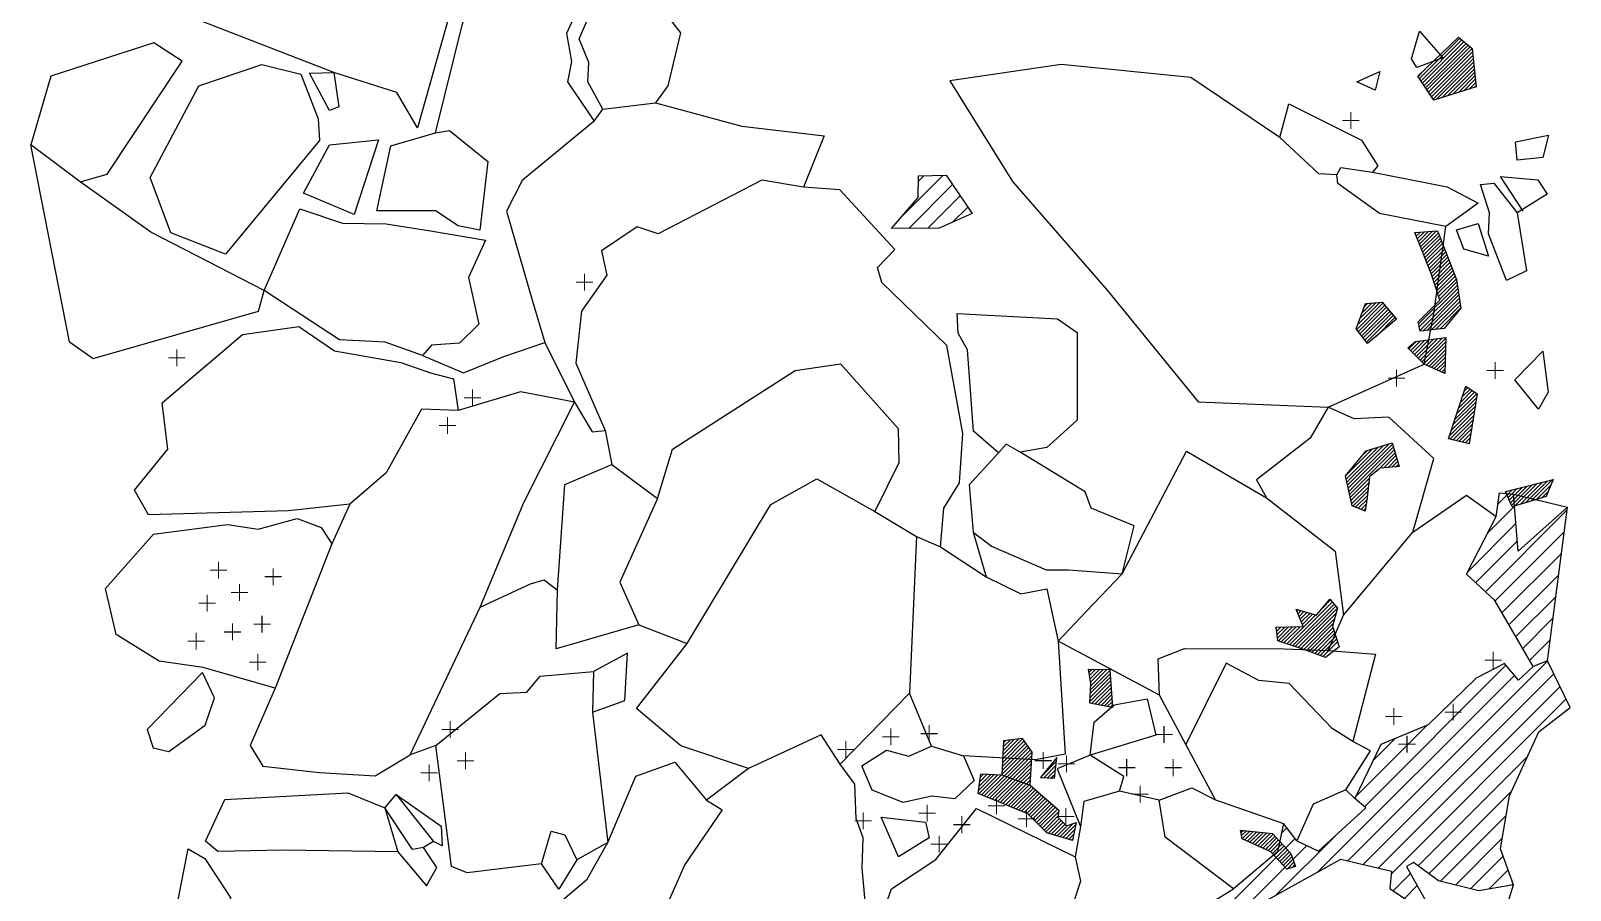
# Model space of a CAD drawing. Header units: metres. Extents: x -3.43 to -1.97, y -17.03 to -14.1.
# Drawn here: x -3.434 to -1.987, y -16.33 to -15.522 of the extents above; entities that cross this region are included whole.
import ezdxf

# ---------------------------------------------------------------- set-up
doc = ezdxf.new("R2010")
doc.units = ezdxf.units.M
doc.header["$LTSCALE"] = 25
doc.header["$MEASUREMENT"] = 0
doc.layers.get('0').update_dxf_attribs({"linetype": 'CONTINUOUS'})
for name, color, linetype in [('BEFUND', 1, 'CONTINUOUS'), ('FEUER', 1, 'CONTINUOUS'), ('KNOCHEN', 2, 'CONTINUOUS'), ('STEINE', 4, 'CONTINUOUS'), ('STEINESCHRAFF', 4, 'CONTINUOUS')]:
    doc.layers.add(name, color=color, linetype=linetype)

# ---------------------------------------------------------------- blocks, each defined once
blk = doc.blocks.new('*X1')
at = {"color": 0}
for p, q in [((-212.83, -1556.68), (-209.03, -1552.89)), ((-212.69, -1556.9), (-208.84, -1553.05)), ((-212.55, -1557.11), (-208.65, -1553.21)), ((-212.41, -1557.32), (-208.45, -1553.37)), ((-212.27, -1557.54), (-208.26, -1553.53)), ((-212.13, -1557.75), (-208.07, -1553.69)), ((-211.98, -1557.96), (-207.88, -1553.86)), ((-211.84, -1558.18), (-207.85, -1554.18)), ((-211.7, -1558.39), (-207.82, -1554.5)), ((-212.97, -1556.47), (-212.29, -1555.79)), ((-211.56, -1558.6), (-207.78, -1554.82)), ((-211.22, -1558.61), (-207.75, -1555.14)), ((-210.71, -1558.45), (-207.72, -1555.47)), ((-210.2, -1558.3), (-207.69, -1555.79)), ((-209.69, -1558.14), (-207.66, -1556.11)), ((-209.18, -1557.98), (-207.63, -1556.43)), ((-208.66, -1557.82), (-207.59, -1556.75)), ((-208.15, -1557.67), (-207.56, -1557.07)), ((-207.64, -1557.51), (-207.53, -1557.4)), ((-213.24, -1571.24), (-213.13, -1571.13)), ((-213.14, -1571.49), (-212.75, -1571.11)), ((-213.04, -1571.74), (-212.37, -1571.08)), ((-212.94, -1572), (-211.99, -1571.05)), ((-212.84, -1572.25), (-211.61, -1571.02)), ((-212.74, -1572.5), (-211.23, -1571)), ((-212.64, -1572.76), (-211.06, -1571.18)), ((-212.54, -1573.01), (-210.96, -1571.43)), ((-212.44, -1573.26), (-210.86, -1571.69)), ((-212.34, -1573.52), (-210.76, -1571.94)), ((-212.24, -1573.77), (-210.66, -1572.2)), ((-212.14, -1574.02), (-210.56, -1572.45)), ((-212.04, -1574.28), (-210.46, -1572.71)), ((-211.94, -1574.53), (-210.37, -1572.96)), ((-211.84, -1574.78), (-210.27, -1573.21)), ((-211.74, -1575.04), (-210.17, -1573.47)), ((-211.65, -1575.3), (-210.07, -1573.72)), ((-211.56, -1575.57), (-209.97, -1573.98)), ((-211.47, -1575.84), (-209.87, -1574.23)), ((-211.39, -1576.1), (-209.77, -1574.49)), ((-211.3, -1576.37), (-209.67, -1574.74)), ((-211.21, -1576.64), (-209.57, -1575)), ((-212.92, -1579.75), (-209.27, -1576.1)), ((-212.85, -1580.04), (-209.22, -1576.41)), ((-211.13, -1576.9), (-209.47, -1575.25)), ((-211.04, -1577.17), (-209.37, -1575.5)), ((-210.95, -1577.44), (-209.31, -1575.8)), ((-218.74, -1580.27), (-216.27, -1577.8)), ((-218.63, -1579.81), (-216.56, -1577.74)), ((-218.43, -1579.25), (-216.94, -1577.76)), ((-218.23, -1578.7), (-217.31, -1577.79)), ((-218.03, -1578.15), (-217.69, -1577.81)), ((-212.78, -1580.33), (-209.17, -1576.72)), ((-212.5, -1580.39), (-209.13, -1577.02)), ((-212.1, -1580.35), (-209.08, -1577.33)), ((-211.7, -1580.3), (-209.03, -1577.64)), ((-218.58, -1580.47), (-216.1, -1577.99)), ((-218.43, -1580.67), (-215.94, -1578.18)), ((-218.27, -1580.87), (-215.78, -1578.38)), ((-218.12, -1581.07), (-215.62, -1578.57)), ((-217.96, -1581.27), (-215.46, -1578.76)), ((-217.81, -1581.47), (-215.3, -1578.95)), ((-216.94, -1580.95), (-215.14, -1579.15)), ((-211.3, -1580.26), (-208.99, -1577.95)), ((-210.9, -1580.21), (-208.94, -1578.25)), ((-213.84, -1582.09), (-213.13, -1581.38)), ((-213.67, -1582.27), (-212.73, -1581.33)), ((-213.49, -1582.45), (-212.32, -1581.28)), ((-213.31, -1582.62), (-211.92, -1581.23)), ((-213.14, -1582.8), (-211.51, -1581.18)), ((-212.96, -1582.98), (-211.11, -1581.13)), ((-212.78, -1583.15), (-210.7, -1581.08)), ((-212.6, -1583.33), (-210.36, -1581.09)), ((-212.43, -1583.51), (-210.37, -1581.45)), ((-212.19, -1583.63), (-210.39, -1581.82)), ((-211.95, -1583.74), (-210.4, -1582.18)), ((-211.7, -1583.85), (-210.41, -1582.55)), ((-211.46, -1583.95), (-210.42, -1582.91)), ((-211.22, -1584.06), (-210.43, -1583.28)), ((-210.97, -1584.17), (-210.44, -1583.64)), ((-210.73, -1584.28), (-210.45, -1584.01)), ((-210.48, -1584.39), (-210.46, -1584.37)), ((-209.31, -1588.17), (-207.45, -1586.31)), ((-209.14, -1587.64), (-207.66, -1586.16)), ((-208.96, -1587.11), (-207.87, -1586.02)), ((-208.79, -1586.59), (-208.08, -1585.88)), ((-208.62, -1586.06), (-208.3, -1585.74)), ((-210, -1590.28), (-207.66, -1587.93)), ((-209.83, -1589.75), (-207.59, -1587.51)), ((-209.66, -1589.22), (-207.52, -1587.09)), ((-209.48, -1588.7), (-207.45, -1586.67)), ((-209.97, -1590.6), (-207.73, -1588.35)), ((-209.69, -1590.67), (-207.8, -1588.78)), ((-209.4, -1590.74), (-207.87, -1589.2)), ((-209.12, -1590.8), (-207.93, -1589.62)), ((-208.83, -1590.87), (-208, -1590.04)), ((-208.54, -1590.94), (-208.07, -1590.47)), ((-208.26, -1591.01), (-208.14, -1590.89)), ((-219.79, -1594.05), (-217.25, -1591.51)), ((-219.72, -1594.34), (-216.73, -1591.35)), ((-219.66, -1594.63), (-216.22, -1591.18)), ((-219.6, -1594.92), (-215.7, -1591.02)), ((-219.53, -1595.21), (-215.37, -1591.05)), ((-219.47, -1595.5), (-215.29, -1591.32)), ((-219.41, -1595.79), (-215.21, -1591.59)), ((-218.15, -1592.06), (-217.76, -1591.67)), ((-216.86, -1593.6), (-215.13, -1591.86)), ((-216.21, -1593.3), (-215.05, -1592.14)), ((-215.82, -1593.27), (-214.97, -1592.41)), ((-215.44, -1593.23), (-214.89, -1592.68)), ((-215.05, -1593.2), (-214.8, -1592.96)), ((-219.34, -1596.08), (-217.56, -1594.3)), ((-219.28, -1596.37), (-217.6, -1594.69)), ((-219.22, -1596.66), (-217.64, -1595.09)), ((-204.5, -1596.08), (-203.65, -1595.24)), ((-204.39, -1596.33), (-203.18, -1595.12)), ((-204.29, -1596.58), (-202.71, -1595)), ((-204.18, -1596.83), (-202.24, -1594.89)), ((-203.86, -1596.86), (-201.77, -1594.77)), ((-203.35, -1596.71), (-201.3, -1594.65)), ((-202.85, -1596.55), (-200.82, -1594.53)), ((-202.34, -1596.4), (-200.35, -1594.41)), ((-201.83, -1596.25), (-200.46, -1594.87)), ((-219.09, -1596.89), (-217.68, -1595.48)), ((-218.84, -1596.99), (-217.73, -1595.88)), ((-218.59, -1597.09), (-217.78, -1596.28)), ((-218.34, -1597.2), (-217.85, -1596.7)), ((-204.71, -1595.59), (-204.6, -1595.48)), ((-204.6, -1595.84), (-204.13, -1595.36)), ((-201.32, -1596.09), (-200.71, -1595.48)), ((-218.09, -1597.3), (-217.91, -1597.12)), ((-225.05, -1609.92), (-221.03, -1605.9)), ((-224.78, -1610.01), (-220.87, -1606.09)), ((-224.52, -1610.09), (-220.71, -1606.29)), ((-224.36, -1606.75), (-224.25, -1606.64)), ((-224.25, -1610.18), (-220.55, -1606.48)), ((-224.25, -1607), (-223.98, -1606.72)), ((-224.15, -1607.25), (-223.7, -1606.81)), ((-222.02, -1606.53), (-221.19, -1605.71)), ((-226.3, -1608.34), (-226.24, -1608.28)), ((-226.26, -1608.65), (-225.87, -1608.27)), ((-226.22, -1608.97), (-225.51, -1608.26)), ((-226.18, -1609.29), (-225.15, -1608.25)), ((-226.11, -1609.57), (-224.79, -1608.25)), ((-225.85, -1609.65), (-224.43, -1608.24)), ((-225.58, -1609.74), (-224.07, -1608.23)), ((-225.32, -1609.83), (-222.61, -1607.13)), ((-224.05, -1607.5), (-223.43, -1606.89)), ((-223.99, -1610.27), (-220.67, -1606.95)), ((-223.95, -1607.76), (-223.16, -1606.97)), ((-223.85, -1608.01), (-222.89, -1607.05)), ((-223.72, -1610.36), (-220.8, -1607.44)), ((-223.47, -1610.46), (-220.94, -1607.93)), ((-223.21, -1610.55), (-220.96, -1608.3)), ((-222.95, -1610.65), (-220.88, -1608.57)), ((-222.69, -1610.74), (-220.79, -1608.84)), ((-222.44, -1610.84), (-220.71, -1609.11)), ((-222.18, -1610.94), (-220.62, -1609.38)), ((-221.92, -1611.03), (-220.54, -1609.65)), ((-243.9, -1612.51), (-243.62, -1612.22)), ((-243.86, -1612.82), (-243.27, -1612.23)), ((-243.81, -1613.13), (-242.93, -1612.24)), ((-243.8, -1614.52), (-241.93, -1612.66)), ((-243.77, -1613.43), (-242.58, -1612.25)), ((-243.77, -1614.15), (-241.96, -1612.33)), ((-243.75, -1613.77), (-242.24, -1612.26)), ((-243.84, -1615.27), (-241.88, -1613.32)), ((-243.82, -1614.9), (-241.91, -1612.99)), ((-243.67, -1615.46), (-241.86, -1613.65)), ((-243.38, -1615.52), (-241.84, -1613.98)), ((-243.08, -1615.57), (-241.81, -1614.31)), ((-242.78, -1615.63), (-241.79, -1614.64)), ((-242.48, -1615.69), (-241.77, -1614.97)), ((-242.19, -1615.74), (-241.74, -1615.3)), ((-241.89, -1615.8), (-241.72, -1615.63))]:
    blk.add_line(p, q, dxfattribs=at)
blk = doc.blocks.new('*X2')
at = {"color": 0}
for p, q in [((-252.1, -1622.12), (-249.56, -1619.58)), ((-252.08, -1621.75), (-249.71, -1619.38)), ((-252.06, -1621.38), (-249.86, -1619.17)), ((-252.05, -1621.01), (-250.01, -1618.97)), ((-252.03, -1620.64), (-250.16, -1618.76)), ((-252.01, -1620.26), (-250.54, -1618.79)), ((-252, -1619.89), (-250.94, -1618.84)), ((-251.98, -1619.52), (-251.34, -1618.88)), ((-251.96, -1619.15), (-251.74, -1618.93)), ((-251.87, -1622.25), (-249.42, -1619.79)), ((-251.62, -1622.34), (-249.27, -1619.99)), ((-251.36, -1622.44), (-249.27, -1620.35)), ((-251.1, -1622.53), (-249.29, -1620.73)), ((-250.84, -1622.63), (-249.32, -1621.1)), ((-248.36, -1622.27), (-246.99, -1620.9)), ((-248.17, -1622.43), (-247.03, -1621.29)), ((-254.31, -1623.62), (-252.82, -1622.13)), ((-254.27, -1623.93), (-252.48, -1622.15)), ((-254.25, -1623.21), (-253.15, -1622.11)), ((-254.19, -1622.8), (-253.49, -1622.09)), ((-254.14, -1622.39), (-253.83, -1622.08)), ((-254.02, -1624.04), (-252.14, -1622.16)), ((-253.77, -1624.14), (-251.87, -1622.25)), ((-253.52, -1624.24), (-251.62, -1622.34)), ((-253.27, -1624.35), (-251.36, -1622.44)), ((-253.01, -1624.45), (-251.1, -1622.53)), ((-252.76, -1624.55), (-250.84, -1622.63)), ((-252.51, -1624.65), (-250.58, -1622.72)), ((-250.58, -1622.72), (-249.34, -1621.48)), ((-250.32, -1622.81), (-249.37, -1621.86)), ((-250.06, -1622.91), (-249.39, -1622.24)), ((-249.8, -1623), (-249.42, -1622.62)), ((-247.83, -1622.44), (-247.07, -1621.69)), ((-247.49, -1622.45), (-247.11, -1622.08)), ((-252.26, -1624.76), (-250.32, -1622.81)), ((-252.01, -1624.86), (-250.06, -1622.91)), ((-251.76, -1624.96), (-249.8, -1623)), ((-251.51, -1625.07), (-249.54, -1623.1)), ((-251.26, -1625.17), (-249.33, -1623.24)), ((-251.01, -1625.27), (-249.14, -1623.4)), ((-250.76, -1625.38), (-248.95, -1623.57)), ((-250.51, -1625.48), (-248.76, -1623.73)), ((-250.26, -1625.58), (-248.57, -1623.89)), ((-250.01, -1625.69), (-248.38, -1624.06)), ((-249.76, -1625.79), (-248.19, -1624.22)), ((-249.54, -1623.1), (-249.44, -1623)), ((-249.55, -1625.93), (-248, -1624.39)), ((-249.37, -1626.11), (-247.81, -1624.55)), ((-249.2, -1626.29), (-247.62, -1624.71)), ((-249.02, -1626.46), (-247.43, -1624.88)), ((-248.84, -1626.64), (-247.25, -1625.04)), ((-248.67, -1626.82), (-247.06, -1625.21)), ((-248.49, -1626.99), (-246.87, -1625.37)), ((-248.31, -1627.17), (-246.77, -1625.63)), ((-248.14, -1627.35), (-246.83, -1626.04)), ((-247.96, -1627.52), (-246.71, -1626.28)), ((-247.74, -1627.66), (-246.53, -1626.45)), ((-247.47, -1627.74), (-246.36, -1626.63)), ((-247.19, -1627.82), (-246.18, -1626.81)), ((-246.92, -1627.9), (-245.95, -1626.93)), ((-246.65, -1627.98), (-245.42, -1626.75)), ((-246.37, -1628.06), (-245.15, -1626.84)), ((-246.1, -1628.14), (-245.25, -1627.29)), ((-245.83, -1628.22), (-245.34, -1627.74)), ((-245.56, -1628.3), (-245.44, -1628.18)), ((-229.62, -1627.57), (-229.43, -1627.38)), ((-229.56, -1627.87), (-229.1, -1627.41)), ((-229.51, -1628.16), (-228.78, -1627.44)), ((-229.27, -1628.28), (-228.46, -1627.47)), ((-229.02, -1628.39), (-228.14, -1627.51)), ((-228.78, -1628.5), (-227.82, -1627.54)), ((-228.54, -1628.61), (-227.5, -1627.57)), ((-228.29, -1628.72), (-227.18, -1627.6)), ((-228.05, -1628.83), (-226.86, -1627.63)), ((-227.8, -1628.94), (-226.59, -1627.72)), ((-227.56, -1629.05), (-226.42, -1627.91)), ((-227.32, -1629.16), (-226.25, -1628.09)), ((-227.07, -1629.27), (-226.08, -1628.27)), ((-226.83, -1629.38), (-225.91, -1628.46)), ((-226.65, -1629.55), (-225.74, -1628.64)), ((-226.49, -1629.74), (-225.57, -1628.83)), ((-226.32, -1629.92), (-225.4, -1629.01)), ((-226.15, -1630.11), (-225.23, -1629.2)), ((-225.98, -1630.3), (-225.07, -1629.38)), ((-225.81, -1630.48), (-224.91, -1629.57)), ((-225.64, -1630.67), (-224.82, -1629.84)), ((-225.48, -1630.85), (-224.73, -1630.1)), ((-225.28, -1631.01), (-224.64, -1630.37)), ((-224.76, -1630.85), (-224.55, -1630.63))]:
    blk.add_line(p, q, dxfattribs=at)
blk = doc.blocks.new('*X3')
at = {"color": 0}
for p, q in [((-261.69, -1569.84), (-257.62, -1565.77)), ((-259.95, -1566.33), (-259.43, -1565.81)), ((-260.85, -1570.77), (-256.74, -1566.65)), ((-259.08, -1570.76), (-256.03, -1567.71)), ((-256.77, -1570.22), (-255.31, -1568.76))]:
    blk.add_line(p, q, dxfattribs=at)
blk = doc.blocks.new('LB')
at = {"layer": 'FEUER', "const_width": 0.1}
for points in [[(0, 0), (0, -1.6)], [(-0.8, -0.8), (0.8, -0.8)]]:
    blk.add_lwpolyline(points, dxfattribs=at)
blk = doc.blocks.new('*X5')
at = {"color": 0}
for p, q in [((-225, -1560), (-225, -1560)), ((-223.75, -1560), (-223.75, -1560)), ((-225.625, -1561.25), (-225.625, -1561.25)), ((-224.375, -1561.25), (-224.375, -1561.25)), ((-223.125, -1561.25), (-223.125, -1561.25)), ((-221.875, -1561.25), (-221.875, -1561.25)), ((-225, -1562.5), (-225, -1562.5)), ((-223.75, -1562.5), (-223.75, -1562.5)), ((-222.5, -1562.5), (-222.5, -1562.5)), ((-221.25, -1562.5), (-221.25, -1562.5)), ((-220, -1562.5), (-220, -1562.5)), ((-218.75, -1562.5), (-218.75, -1562.5)), ((-223.125, -1563.75), (-223.125, -1563.75)), ((-221.875, -1563.75), (-221.875, -1563.75)), ((-220.625, -1563.75), (-220.625, -1563.75)), ((-219.375, -1563.75), (-219.375, -1563.75)), ((-218.125, -1563.75), (-218.125, -1563.75)), ((-222.5, -1565), (-222.5, -1565)), ((-221.25, -1565), (-221.25, -1565)), ((-220, -1565), (-220, -1565)), ((-219.375, -1566.25), (-219.375, -1566.25)), ((-218.75, -1565), (-218.75, -1565)), ((-218.125, -1566.25), (-218.125, -1566.25)), ((-217.5, -1565), (-217.5, -1565)), ((-216.875, -1566.25), (-216.875, -1566.25)), ((-215.625, -1566.25), (-215.625, -1566.25)), ((-214.375, -1566.25), (-214.375, -1566.25)), ((-218.75, -1567.5), (-218.75, -1567.5)), ((-217.5, -1567.5), (-217.5, -1567.5)), ((-216.25, -1567.5), (-216.25, -1567.5)), ((-215, -1567.5), (-215, -1567.5)), ((-213.75, -1567.5), (-213.75, -1567.5)), ((-212.5, -1567.5), (-212.5, -1567.5)), ((-211.25, -1567.5), (-211.25, -1567.5)), ((-210, -1567.5), (-210, -1567.5)), ((-206.25, -1567.5), (-206.25, -1567.5)), ((-216.875, -1568.75), (-216.875, -1568.75)), ((-215.625, -1568.75), (-215.625, -1568.75)), ((-214.375, -1568.75), (-214.375, -1568.75)), ((-213.125, -1568.75), (-213.125, -1568.75)), ((-211.875, -1568.75), (-211.875, -1568.75)), ((-210.625, -1568.75), (-210.625, -1568.75)), ((-209.375, -1568.75), (-209.375, -1568.75)), ((-208.125, -1568.75), (-208.125, -1568.75)), ((-205.625, -1568.75), (-205.625, -1568.75)), ((-204.375, -1568.75), (-204.375, -1568.75)), ((-212.5, -1570), (-212.5, -1570)), ((-211.25, -1570), (-211.25, -1570)), ((-210, -1570), (-210, -1570)), ((-206.25, -1570), (-206.25, -1570)), ((-205, -1570), (-205, -1570)), ((-203.75, -1570), (-203.75, -1570)), ((-208.125, -1571.25), (-208.125, -1571.25)), ((-205.625, -1571.25), (-205.625, -1571.25)), ((-204.375, -1571.25), (-204.375, -1571.25)), ((-208.75, -1572.5), (-208.75, -1572.5)), ((-207.5, -1572.5), (-207.5, -1572.5)), ((-205, -1572.5), (-205, -1572.5)), ((-203.75, -1572.5), (-203.75, -1572.5)), ((-204.375, -1573.75), (-204.375, -1573.75)), ((-203.75, -1575), (-203.75, -1575)), ((-203.125, -1573.75), (-203.125, -1573.75)), ((-323.125, -1581.25), (-323.125, -1581.25)), ((-321.875, -1581.25), (-321.875, -1581.25)), ((-320.625, -1581.25), (-320.625, -1581.25)), ((-319.375, -1581.25), (-319.375, -1581.25)), ((-318.125, -1581.25), (-318.125, -1581.25)), ((-316.875, -1581.25), (-316.875, -1581.25)), ((-325, -1582.5), (-325, -1582.5)), ((-323.75, -1582.5), (-323.75, -1582.5)), ((-322.5, -1582.5), (-322.5, -1582.5)), ((-321.25, -1582.5), (-321.25, -1582.5)), ((-320, -1582.5), (-320, -1582.5)), ((-318.75, -1582.5), (-318.75, -1582.5)), ((-317.5, -1582.5), (-317.5, -1582.5)), ((-316.25, -1582.5), (-316.25, -1582.5)), ((-315, -1582.5), (-315, -1582.5)), ((-313.75, -1582.5), (-313.75, -1582.5)), ((-327.5, -1585), (-327.5, -1585)), ((-326.875, -1583.75), (-326.875, -1583.75)), ((-326.25, -1585), (-326.25, -1585)), ((-325.625, -1583.75), (-325.625, -1583.75)), ((-325, -1585), (-325, -1585)), ((-324.375, -1583.75), (-324.375, -1583.75)), ((-323.75, -1585), (-323.75, -1585)), ((-323.125, -1583.75), (-323.125, -1583.75)), ((-322.5, -1585), (-322.5, -1585)), ((-321.875, -1583.75), (-321.875, -1583.75)), ((-321.25, -1585), (-321.25, -1585)), ((-320.625, -1583.75), (-320.625, -1583.75)), ((-320, -1585), (-320, -1585)), ((-319.375, -1583.75), (-319.375, -1583.75)), ((-318.75, -1585), (-318.75, -1585)), ((-318.125, -1583.75), (-318.125, -1583.75)), ((-317.5, -1585), (-317.5, -1585)), ((-316.875, -1583.75), (-316.875, -1583.75)), ((-316.25, -1585), (-316.25, -1585)), ((-315.625, -1583.75), (-315.625, -1583.75)), ((-315, -1585), (-315, -1585)), ((-314.375, -1583.75), (-314.375, -1583.75)), ((-313.75, -1585), (-313.75, -1585)), ((-313.125, -1583.75), (-313.125, -1583.75)), ((-312.5, -1585), (-312.5, -1585)), ((-311.875, -1583.75), (-311.875, -1583.75)), ((-311.25, -1585), (-311.25, -1585)), ((-310.625, -1583.75), (-310.625, -1583.75)), ((-310, -1585), (-310, -1585)), ((-309.375, -1583.75), (-309.375, -1583.75)), ((-308.75, -1585), (-308.75, -1585)), ((-308.125, -1583.75), (-308.125, -1583.75)), ((-307.5, -1585), (-307.5, -1585)), ((-306.25, -1585), (-306.25, -1585)), ((-305, -1585), (-305, -1585)), ((-303.75, -1585), (-303.75, -1585)), ((-329.375, -1586.25), (-329.375, -1586.25)), ((-328.125, -1586.25), (-328.125, -1586.25)), ((-326.875, -1586.25), (-326.875, -1586.25)), ((-325.625, -1586.25), (-325.625, -1586.25)), ((-324.375, -1586.25), (-324.375, -1586.25)), ((-323.125, -1586.25), (-323.125, -1586.25)), ((-321.875, -1586.25), (-321.875, -1586.25)), ((-320.625, -1586.25), (-320.625, -1586.25)), ((-319.375, -1586.25), (-319.375, -1586.25)), ((-318.125, -1586.25), (-318.125, -1586.25)), ((-316.875, -1586.25), (-316.875, -1586.25)), ((-315.625, -1586.25), (-315.625, -1586.25)), ((-314.375, -1586.25), (-314.375, -1586.25)), ((-313.125, -1586.25), (-313.125, -1586.25)), ((-311.875, -1586.25), (-311.875, -1586.25)), ((-310.625, -1586.25), (-310.625, -1586.25)), ((-309.375, -1586.25), (-309.375, -1586.25)), ((-308.125, -1586.25), (-308.125, -1586.25)), ((-306.875, -1586.25), (-306.875, -1586.25)), ((-305.625, -1586.25), (-305.625, -1586.25)), ((-304.375, -1586.25), (-304.375, -1586.25)), ((-330, -1587.5), (-330, -1587.5)), ((-328.75, -1587.5), (-328.75, -1587.5)), ((-327.5, -1587.5), (-327.5, -1587.5)), ((-326.25, -1587.5), (-326.25, -1587.5)), ((-325, -1587.5), (-325, -1587.5)), ((-323.75, -1587.5), (-323.75, -1587.5)), ((-322.5, -1587.5), (-322.5, -1587.5)), ((-321.25, -1587.5), (-321.25, -1587.5)), ((-320, -1587.5), (-320, -1587.5)), ((-318.75, -1587.5), (-318.75, -1587.5)), ((-317.5, -1587.5), (-317.5, -1587.5)), ((-316.25, -1587.5), (-316.25, -1587.5)), ((-315, -1587.5), (-315, -1587.5)), ((-313.75, -1587.5), (-313.75, -1587.5)), ((-312.5, -1587.5), (-312.5, -1587.5)), ((-311.25, -1587.5), (-311.25, -1587.5)), ((-310, -1587.5), (-310, -1587.5)), ((-308.75, -1587.5), (-308.75, -1587.5)), ((-307.5, -1587.5), (-307.5, -1587.5)), ((-306.25, -1587.5), (-306.25, -1587.5)), ((-305, -1587.5), (-305, -1587.5)), ((-303.75, -1587.5), (-303.75, -1587.5)), ((-330.625, -1588.75), (-330.625, -1588.75)), ((-329.375, -1588.75), (-329.375, -1588.75)), ((-328.125, -1588.75), (-328.125, -1588.75)), ((-326.875, -1588.75), (-326.875, -1588.75)), ((-325.625, -1588.75), (-325.625, -1588.75)), ((-324.375, -1588.75), (-324.375, -1588.75)), ((-323.125, -1588.75), (-323.125, -1588.75)), ((-321.875, -1588.75), (-321.875, -1588.75)), ((-320.625, -1588.75), (-320.625, -1588.75)), ((-319.375, -1588.75), (-319.375, -1588.75)), ((-318.125, -1588.75), (-318.125, -1588.75)), ((-316.875, -1588.75), (-316.875, -1588.75)), ((-315.625, -1588.75), (-315.625, -1588.75)), ((-314.375, -1588.75), (-314.375, -1588.75)), ((-313.125, -1588.75), (-313.125, -1588.75)), ((-311.875, -1588.75), (-311.875, -1588.75)), ((-310.625, -1588.75), (-310.625, -1588.75)), ((-309.375, -1588.75), (-309.375, -1588.75)), ((-308.125, -1588.75), (-308.125, -1588.75)), ((-330, -1590), (-330, -1590)), ((-328.75, -1590), (-328.75, -1590)), ((-327.5, -1590), (-327.5, -1590)), ((-326.25, -1590), (-326.25, -1590)), ((-325, -1590), (-325, -1590)), ((-323.75, -1590), (-323.75, -1590)), ((-322.5, -1590), (-322.5, -1590)), ((-321.25, -1590), (-321.25, -1590)), ((-320, -1590), (-320, -1590)), ((-318.75, -1590), (-318.75, -1590)), ((-317.5, -1590), (-317.5, -1590)), ((-316.25, -1590), (-316.25, -1590)), ((-315, -1590), (-315, -1590)), ((-313.75, -1590), (-313.75, -1590)), ((-312.5, -1590), (-312.5, -1590)), ((-311.25, -1590), (-311.25, -1590)), ((-310, -1590), (-310, -1590)), ((-308.75, -1590), (-308.75, -1590)), ((-329.375, -1591.25), (-329.375, -1591.25)), ((-328.125, -1591.25), (-328.125, -1591.25)), ((-326.875, -1591.25), (-326.875, -1591.25)), ((-325.625, -1591.25), (-325.625, -1591.25)), ((-324.375, -1591.25), (-324.375, -1591.25)), ((-323.125, -1591.25), (-323.125, -1591.25)), ((-321.875, -1591.25), (-321.875, -1591.25)), ((-320.625, -1591.25), (-320.625, -1591.25)), ((-319.375, -1591.25), (-319.375, -1591.25)), ((-318.125, -1591.25), (-318.125, -1591.25)), ((-316.875, -1591.25), (-316.875, -1591.25)), ((-315.625, -1591.25), (-315.625, -1591.25)), ((-314.375, -1591.25), (-314.375, -1591.25)), ((-313.125, -1591.25), (-313.125, -1591.25)), ((-311.875, -1591.25), (-311.875, -1591.25)), ((-310.625, -1591.25), (-310.625, -1591.25)), ((-309.375, -1591.25), (-309.375, -1591.25)), ((-331.875, -1593.75), (-331.875, -1593.75)), ((-331.25, -1592.5), (-331.25, -1592.5)), ((-330.625, -1593.75), (-330.625, -1593.75)), ((-330, -1592.5), (-330, -1592.5)), ((-329.375, -1593.75), (-329.375, -1593.75)), ((-328.75, -1592.5), (-328.75, -1592.5)), ((-328.125, -1593.75), (-328.125, -1593.75)), ((-327.5, -1592.5), (-327.5, -1592.5)), ((-326.875, -1593.75), (-326.875, -1593.75)), ((-326.25, -1592.5), (-326.25, -1592.5)), ((-325.625, -1593.75), (-325.625, -1593.75)), ((-325, -1592.5), (-325, -1592.5)), ((-324.375, -1593.75), (-324.375, -1593.75)), ((-323.75, -1592.5), (-323.75, -1592.5)), ((-323.125, -1593.75), (-323.125, -1593.75)), ((-322.5, -1592.5), (-322.5, -1592.5)), ((-321.875, -1593.75), (-321.875, -1593.75)), ((-321.25, -1592.5), (-321.25, -1592.5)), ((-320.625, -1593.75), (-320.625, -1593.75)), ((-320, -1592.5), (-320, -1592.5)), ((-319.375, -1593.75), (-319.375, -1593.75)), ((-318.75, -1592.5), (-318.75, -1592.5)), ((-318.125, -1593.75), (-318.125, -1593.75)), ((-317.5, -1592.5), (-317.5, -1592.5)), ((-316.875, -1593.75), (-316.875, -1593.75)), ((-316.25, -1592.5), (-316.25, -1592.5)), ((-315.625, -1593.75), (-315.625, -1593.75)), ((-315, -1592.5), (-315, -1592.5)), ((-314.375, -1593.75), (-314.375, -1593.75)), ((-313.75, -1592.5), (-313.75, -1592.5)), ((-313.125, -1593.75), (-313.125, -1593.75)), ((-312.5, -1592.5), (-312.5, -1592.5)), ((-311.875, -1593.75), (-311.875, -1593.75)), ((-311.25, -1592.5), (-311.25, -1592.5)), ((-310.625, -1593.75), (-310.625, -1593.75)), ((-310, -1592.5), (-310, -1592.5)), ((-332.5, -1595), (-332.5, -1595)), ((-331.25, -1595), (-331.25, -1595)), ((-330, -1595), (-330, -1595)), ((-328.75, -1595), (-328.75, -1595)), ((-327.5, -1595), (-327.5, -1595)), ((-326.25, -1595), (-326.25, -1595)), ((-325, -1595), (-325, -1595)), ((-323.75, -1595), (-323.75, -1595)), ((-322.5, -1595), (-322.5, -1595)), ((-321.25, -1595), (-321.25, -1595)), ((-320, -1595), (-320, -1595)), ((-318.75, -1595), (-318.75, -1595)), ((-317.5, -1595), (-317.5, -1595)), ((-316.25, -1595), (-316.25, -1595)), ((-315, -1595), (-315, -1595)), ((-313.75, -1595), (-313.75, -1595)), ((-312.5, -1595), (-312.5, -1595)), ((-333.125, -1596.25), (-333.125, -1596.25)), ((-331.875, -1596.25), (-331.875, -1596.25)), ((-330.625, -1596.25), (-330.625, -1596.25)), ((-329.375, -1596.25), (-329.375, -1596.25)), ((-328.125, -1596.25), (-328.125, -1596.25)), ((-326.875, -1596.25), (-326.875, -1596.25)), ((-325.625, -1596.25), (-325.625, -1596.25)), ((-324.375, -1596.25), (-324.375, -1596.25)), ((-323.125, -1596.25), (-323.125, -1596.25)), ((-321.875, -1596.25), (-321.875, -1596.25)), ((-320.625, -1596.25), (-320.625, -1596.25)), ((-319.375, -1596.25), (-319.375, -1596.25)), ((-318.125, -1596.25), (-318.125, -1596.25)), ((-316.875, -1596.25), (-316.875, -1596.25)), ((-315.625, -1596.25), (-315.625, -1596.25)), ((-314.375, -1596.25), (-314.375, -1596.25)), ((-313.125, -1596.25), (-313.125, -1596.25)), ((-331.25, -1597.5), (-331.25, -1597.5)), ((-330, -1597.5), (-330, -1597.5)), ((-328.75, -1597.5), (-328.75, -1597.5)), ((-327.5, -1597.5), (-327.5, -1597.5)), ((-326.25, -1597.5), (-326.25, -1597.5)), ((-264.375, -1621.25), (-264.375, -1621.25)), ((-263.125, -1621.25), (-263.125, -1621.25)), ((-262.5, -1620), (-262.5, -1620)), ((-261.875, -1621.25), (-261.875, -1621.25)), ((-260.625, -1621.25), (-260.625, -1621.25)), ((-259.375, -1621.25), (-259.375, -1621.25)), ((-258.75, -1620), (-258.75, -1620)), ((-258.125, -1621.25), (-258.125, -1621.25)), ((-257.5, -1620), (-257.5, -1620)), ((-256.875, -1621.25), (-256.875, -1621.25)), ((-255.625, -1621.25), (-255.625, -1621.25)), ((-263.75, -1622.5), (-263.75, -1622.5)), ((-262.5, -1622.5), (-262.5, -1622.5)), ((-261.25, -1622.5), (-261.25, -1622.5)), ((-260, -1622.5), (-260, -1622.5)), ((-258.75, -1622.5), (-258.75, -1622.5)), ((-257.5, -1622.5), (-257.5, -1622.5)), ((-256.25, -1622.5), (-256.25, -1622.5)), ((-255, -1622.5), (-255, -1622.5)), ((-263.125, -1623.75), (-263.125, -1623.75)), ((-261.875, -1623.75), (-261.875, -1623.75)), ((-260.625, -1623.75), (-260.625, -1623.75)), ((-259.375, -1623.75), (-259.375, -1623.75)), ((-258.125, -1623.75), (-258.125, -1623.75)), ((-256.875, -1623.75), (-256.875, -1623.75)), ((-254.375, -1626.25), (-254.375, -1626.25)), ((-253.125, -1626.25), (-253.125, -1626.25)), ((-255, -1627.5), (-255, -1627.5)), ((-253.75, -1627.5), (-253.75, -1627.5)), ((-252.5, -1627.5), (-252.5, -1627.5)), ((-251.25, -1627.5), (-251.25, -1627.5)), ((-257.5, -1630), (-257.5, -1630)), ((-256.875, -1628.75), (-256.875, -1628.75)), ((-256.25, -1630), (-256.25, -1630)), ((-255.625, -1628.75), (-255.625, -1628.75)), ((-255, -1630), (-255, -1630)), ((-254.375, -1628.75), (-254.375, -1628.75)), ((-253.75, -1630), (-253.75, -1630)), ((-253.125, -1628.75), (-253.125, -1628.75)), ((-252.5, -1630), (-252.5, -1630)), ((-251.875, -1628.75), (-251.875, -1628.75)), ((-251.25, -1630), (-251.25, -1630)), ((-250.625, -1628.75), (-250.625, -1628.75)), ((-250, -1630), (-250, -1630)), ((-249.375, -1628.75), (-249.375, -1628.75)), ((-248.75, -1630), (-248.75, -1630)), ((-248.125, -1628.75), (-248.125, -1628.75)), ((-247.5, -1630), (-247.5, -1630)), ((-246.25, -1630), (-246.25, -1630)), ((-259.375, -1631.25), (-259.375, -1631.25)), ((-258.125, -1631.25), (-258.125, -1631.25)), ((-256.875, -1631.25), (-256.875, -1631.25)), ((-255.625, -1631.25), (-255.625, -1631.25)), ((-254.375, -1631.25), (-254.375, -1631.25)), ((-253.125, -1631.25), (-253.125, -1631.25)), ((-251.875, -1631.25), (-251.875, -1631.25)), ((-250.625, -1631.25), (-250.625, -1631.25)), ((-249.375, -1631.25), (-249.375, -1631.25)), ((-248.125, -1631.25), (-248.125, -1631.25)), ((-246.875, -1631.25), (-246.875, -1631.25)), ((-245.625, -1631.25), (-245.625, -1631.25)), ((-261.25, -1632.5), (-261.25, -1632.5)), ((-260, -1632.5), (-260, -1632.5)), ((-258.75, -1632.5), (-258.75, -1632.5)), ((-257.5, -1632.5), (-257.5, -1632.5)), ((-256.25, -1632.5), (-256.25, -1632.5)), ((-255, -1632.5), (-255, -1632.5)), ((-253.75, -1632.5), (-253.75, -1632.5)), ((-252.5, -1632.5), (-252.5, -1632.5)), ((-251.25, -1632.5), (-251.25, -1632.5)), ((-250, -1632.5), (-250, -1632.5)), ((-248.75, -1632.5), (-248.75, -1632.5)), ((-247.5, -1632.5), (-247.5, -1632.5)), ((-246.25, -1632.5), (-246.25, -1632.5)), ((-245, -1632.5), (-245, -1632.5))]:
    blk.add_line(p, q, dxfattribs=at)
blk = doc.blocks.new('*X6')
at = {"color": 0}
for p, q in [((-205.45, -1596.68), (-204.48, -1595.71)), ((-206.63, -1604.94), (-198.97, -1597.27)), ((-206.41, -1599.41), (-203.89, -1596.89)), ((-208.31, -1603.08), (-203.77, -1598.53)), ((-205.73, -1605.8), (-199.23, -1599.3)), ((-207.55, -1604.08), (-203.64, -1600.18)), ((-205.08, -1606.92), (-199.49, -1601.33)), ((-204.43, -1608.04), (-199.76, -1603.37)), ((-203.78, -1609.16), (-200.02, -1605.4)), ((-203.13, -1610.27), (-200.29, -1607.43)), ((-202.48, -1611.39), (-200.55, -1609.46)), ((-219.57, -1630.25), (-200.79, -1611.46)), ((-218.14, -1630.59), (-200.21, -1612.65)), ((-218.01, -1625.15), (-204.7, -1611.84)), ((-222.38, -1631.29), (-203.89, -1612.8)), ((-216.71, -1630.93), (-199.62, -1613.84)), ((-215.51, -1631.49), (-199.04, -1615.02)), ((-218.8, -1624.17), (-212.11, -1617.48)), ((-217.17, -1620.78), (-215.13, -1618.73)), ((-212.97, -1630.71), (-202.68, -1620.43)), ((-211.95, -1631.47), (-204.17, -1623.68)), ((-210.89, -1632.17), (-204.69, -1625.97)), ((-231.92, -1635.53), (-224.53, -1628.14)), ((-226.33, -1633.47), (-220.78, -1627.92)), ((-225.83, -1627.67), (-225.31, -1627.15)), ((-209.46, -1632.52), (-205.06, -1628.11)), ((-229.75, -1635.12), (-223.43, -1628.81)), ((-208.04, -1632.86), (-204.98, -1629.8)), ((-215.31, -1633.06), (-213.68, -1631.43)), ((-206.29, -1632.88), (-204.51, -1631.1)), ((-214.26, -1633.78), (-213.05, -1632.56)), ((-204.16, -1632.51), (-204.04, -1632.39))]:
    blk.add_line(p, q, dxfattribs=at)

msp = doc.modelspace()

# ---------------------------------------------------------------- linework, layer by layer
at = {"layer": 'BEFUND'}
msp.add_lwpolyline([(-2.2598, -15.6223), (-2.3435, -15.5657), (-2.4654, -15.5536), (-2.5699, -15.5689), (-2.5112, -15.6637), (-2.4219, -15.7657), (-2.3366, -15.8707), (-2.2142, -15.8757), (-2.124, -15.8353), (-2.1149, -15.7879), (-2.1037, -15.7058)], dxfattribs=at)
at = {"layer": 'KNOCHEN'}
for points in [[(-2.115, -15.587), (-2.1298, -15.5646), (-2.0916, -15.5278), (-2.0788, -15.5385), (-2.0752, -15.5747), (-2.115, -15.587)], [(-2.1296, -15.7956), (-2.1093, -15.7752), (-2.1174, -15.7502), (-2.1328, -15.7114), (-2.1113, -15.7099), (-2.0935, -15.7558), (-2.0894, -15.7828), (-2.1052, -15.8017), (-2.1276, -15.8042), (-2.1296, -15.7956)], [(-2.1771, -15.816), (-2.1878, -15.8022), (-2.1791, -15.7783), (-2.1633, -15.7772), (-2.15, -15.793), (-2.1771, -15.816)], [(-2.1046, -15.844), (-2.124, -15.8353), (-2.124, -15.8353), (-2.1393, -15.8201), (-2.1322, -15.8139), (-2.1036, -15.8103), (-2.1046, -15.844)], [(-2.101, -15.9057), (-2.0847, -15.8562), (-2.074, -15.8634), (-2.0816, -15.9103), (-2.101, -15.9057)], [(-2.1917, -15.9685), (-2.1979, -15.9404), (-2.1785, -15.917), (-2.154, -15.9093), (-2.1474, -15.9317), (-2.1652, -15.9333), (-2.1754, -15.9414), (-2.1775, -15.9608), (-2.1795, -15.9736), (-2.1917, -15.9685)], [(-2.0413, -15.9694), (-2.0474, -15.9551), (-2.0026, -15.9439), (-2.0092, -15.9597), (-2.0413, -15.9694)], [(-2.2615, -16.0955), (-2.2631, -16.0828), (-2.2376, -16.0822), (-2.2442, -16.0659), (-2.2253, -16.0715), (-2.2126, -16.0562), (-2.2055, -16.0649), (-2.21, -16.0817), (-2.2039, -16.1011), (-2.2166, -16.1113), (-2.237, -16.1037), (-2.2615, -16.0955)], [(-2.4384, -16.1543), (-2.4374, -16.1359), (-2.4395, -16.1221), (-2.4196, -16.1226), (-2.417, -16.1583), (-2.4384, -16.1543)], [(-2.4945, -16.2313), (-2.4925, -16.2002), (-2.5017, -16.1875), (-2.5195, -16.1895), (-2.521, -16.2216)], [(-2.4715, -16.2247), (-2.4695, -16.2053), (-2.4848, -16.2242), (-2.4715, -16.2247)], [(-2.4547, -16.2833), (-2.4787, -16.2762), (-2.4965, -16.2583), (-2.5434, -16.239), (-2.5409, -16.2206), (-2.521, -16.2216), (-2.4945, -16.2313), (-2.4675, -16.2548), (-2.4685, -16.2614), (-2.4685, -16.2614), (-2.4603, -16.2695), (-2.4511, -16.2665), (-2.4547, -16.2833)], [(-2.2532, -16.3102), (-2.268, -16.2939), (-2.2951, -16.2817), (-2.2966, -16.2735), (-2.2665, -16.2766), (-2.2492, -16.2954), (-2.2451, -16.3077), (-2.2532, -16.3102)]]:
    msp.add_lwpolyline(points, dxfattribs=at)
at = {"layer": 'STEINE'}
for points in [[(-3.0382, -15.2908), (-3.028, -15.3071), (-3.0474, -15.355), (-3.0458, -15.4514), (-3.0371, -15.4943), (-3.0706, -15.6131), (-3.09, -15.58), (-3.1492, -15.5611), (-3.2762, -15.5118), (-3.2595, -15.4098), (-3.2213, -15.2817), (-3.1831, -15.2419), (-3.1851, -15.2118), (-3.1755, -15.2118)], [(-3.0538, -15.6177), (-3.0284, -15.5152), (-3.007, -15.4621), (-2.9785, -15.4493), (-2.9397, -15.4753), (-2.9208, -15.4682), (-2.9172, -15.4957), (-2.9305, -15.5243), (-2.9259, -15.5508), (-2.9294, -15.5697), (-2.9044, -15.6069), (-2.9722, -15.6625), (-2.987, -15.6916), (-2.9624, -15.7762), (-2.9507, -15.815), (-2.9231, -15.8711), (-2.9063, -15.8991), (-2.894, -15.8976)], [(-2.8963, -15.5957), (-2.9105, -15.5697), (-2.9095, -15.5518), (-2.9187, -15.5294), (-2.9091, -15.5079), (-2.9086, -15.4717), (-2.8882, -15.4722), (-2.88, -15.4865), (-2.856, -15.4819), (-2.8234, -15.5237), (-2.8351, -15.5737), (-2.8468, -15.5895)], [(-2.1359, -15.5482), (-2.1283, -15.5222), (-2.1063, -15.5472), (-2.1308, -15.5564), (-2.1359, -15.5482)], [(-3.3878, -15.6638), (-3.3623, -15.6566), (-3.292, -15.5505), (-3.3185, -15.5332), (-3.4154, -15.5644), (-3.4342, -15.6291)], [(-3.3026, -15.7117), (-3.322, -15.6597), (-3.2762, -15.5735), (-3.217, -15.5535), (-3.1803, -15.5627), (-3.164, -15.6045), (-3.1629, -15.6249), (-3.2511, -15.732), (-3.3026, -15.7117)], [(-3.1533, -15.5968), (-3.1722, -15.5617), (-3.1492, -15.5611), (-3.1446, -15.5933), (-3.1533, -15.5968)], [(-2.1701, -15.5778), (-2.1874, -15.5697), (-2.1655, -15.56), (-2.1701, -15.5778)], [(-2.9044, -15.6069), (-2.8963, -15.5957), (-2.8468, -15.5895), (-2.8468, -15.5895)], [(-2.8468, -15.5895), (-2.7657, -15.6114), (-2.6882, -15.6205), (-2.7075, -15.669)], [(-2.2062, -15.6574), (-2.2231, -15.6564), (-2.2598, -15.6223), (-2.2511, -15.5906), (-2.1828, -15.6248), (-2.1675, -15.6487), (-2.1726, -15.6548)], [(-3.1088, -15.6912), (-3.0956, -15.6299), (-3.0538, -15.6177), (-3.0406, -15.6156), (-3.0043, -15.6447), (-3.0119, -15.7094), (-3.0323, -15.7054), (-3.0538, -15.6911), (-3.1088, -15.6912)], [(-3.3979, -15.8142), (-3.3755, -15.83), (-3.22, -15.7856), (-3.2149, -15.7662), (-3.3215, -15.7112), (-3.3878, -15.6638), (-3.4342, -15.6291)], [(-3.3979, -15.8142), (-3.4342, -15.6291)], [(-3.1303, -15.6947), (-3.1777, -15.6744), (-3.1533, -15.629), (-3.1074, -15.6243), (-3.1303, -15.6947)], [(-2.0364, -15.6435), (-2.038, -15.6262), (-2.0069, -15.6201), (-2.0124, -15.641), (-2.0364, -15.6435)], [(-2.5788, -16.007), (-2.5757, -15.9708), (-2.561, -15.9468), (-2.5579, -15.9004), (-2.5728, -15.8178), (-2.634, -15.7587), (-2.6381, -15.7444), (-2.6218, -15.7276), (-2.6733, -15.6715), (-2.7075, -15.669), (-2.7468, -15.6624), (-2.7825, -15.6807), (-2.8442, -15.7129), (-2.8641, -15.7063), (-2.8977, -15.7288), (-2.8926, -15.7517), (-2.9165, -15.7854), (-2.9216, -15.8343), (-2.894, -15.8976), (-2.8879, -15.9297)], [(-2.6249, -15.7077), (-2.5999, -15.6786), (-2.5994, -15.6582), (-2.5734, -15.6577), (-2.5489, -15.6938), (-2.58, -15.7076), (-2.6249, -15.7077)], [(-2.1659, -15.6936), (-2.2052, -15.6656), (-2.2062, -15.6574), (-2.2022, -15.6503), (-2.1726, -15.6548), (-2.1022, -15.6686), (-2.0731, -15.6838), (-2.1037, -15.7058), (-2.1659, -15.6936)], [(-2.0308, -15.6915), (-2.0522, -15.6588), (-2.017, -15.6619), (-2.0083, -15.6756), (-2.0364, -15.693)], [(-2.0465, -15.7568), (-2.0634, -15.7129), (-2.0624, -15.693), (-2.0711, -15.6665), (-2.0583, -15.665), (-2.0364, -15.693), (-2.0277, -15.7476), (-2.0465, -15.7568)], [(-3.2149, -15.7662), (-3.1813, -15.6892), (-3.141, -15.7029), (-3.1002, -15.7034), (-3.0583, -15.71), (-3.0068, -15.7186), (-3.0226, -15.7538), (-3.0129, -15.7977), (-3.0312, -15.8155), (-3.0573, -15.8176), (-3.0659, -15.8273), (-3.1011, -15.8146), (-3.144, -15.8125), (-3.2149, -15.7662)], [(-2.0868, -15.7272), (-2.0935, -15.7089), (-2.0731, -15.7032), (-2.0634, -15.7338), (-2.0868, -15.7272)], [(-2.5243, -15.9187), (-2.5477, -15.8983), (-2.5534, -15.8219), (-2.5621, -15.8061), (-2.5631, -15.7877), (-2.4688, -15.7927), (-2.4504, -15.8055), (-2.4504, -15.8881), (-2.4789, -15.9136), (-2.5039, -15.9182)], [(-3.1342, -15.9671), (-3.1918, -15.9732), (-3.3234, -15.9769), (-3.3366, -15.9539), (-3.3055, -15.9152), (-3.3107, -15.8718), (-3.2352, -15.8075), (-3.1822, -15.7998), (-3.1485, -15.8228), (-3.0863, -15.8339), (-3.0583, -15.8436), (-3.0368, -15.8492), (-3.0322, -15.8788)], [(-3.0659, -15.8273), (-3.0272, -15.8436), (-2.9894, -15.8283), (-2.9507, -15.815)], [(-2.845, -15.9618), (-2.8308, -15.9154), (-2.7156, -15.8413), (-2.6727, -15.8352), (-2.6186, -15.8958), (-2.6181, -15.928), (-2.6405, -15.9739)], [(-2.0164, -15.8776), (-2.0388, -15.8501), (-2.0123, -15.823), (-2.0072, -15.8618), (-2.0164, -15.8776)], [(-3.2044, -16.14), (-3.2279, -16.1941), (-3.2161, -16.2134), (-3.1626, -16.2195), (-3.1105, -16.2225), (-3.0774, -16.2026), (-3.0117, -16.0639), (-2.9705, -15.9654), (-2.9231, -15.8711), (-2.9736, -15.8614), (-3.0322, -15.8788), (-3.0669, -15.8778), (-3.1, -15.9375), (-3.1342, -15.9671), (-3.151, -16.0043), (-3.2044, -16.14)], [(-2.1346, -15.9934), (-2.1148, -15.9241), (-2.1571, -15.8853), (-2.1898, -15.8869), (-2.2142, -15.8757), (-2.2311, -15.9048), (-2.2815, -15.9441), (-2.2723, -15.9609)], [(-2.5518, -15.9488), (-2.5482, -15.9932), (-2.5308, -16.0064), (-2.4793, -16.0289), (-2.4584, -16.0288), (-2.4079, -16.0324), (-2.3967, -15.9875), (-2.437, -15.9707), (-2.4427, -15.9554), (-2.5039, -15.9182), (-2.5171, -15.9106), (-2.5243, -15.9187), (-2.5518, -15.9488)], [(-2.3727, -16.1466), (-2.4681, -16.0957), (-2.4416, -16.0676), (-2.4079, -16.0324), (-2.3473, -15.9171), (-2.2723, -15.9609), (-2.2075, -16.0113), (-2.1998, -16.0715)], [(-2.8623, -16.0806), (-2.9403, -16.1031), (-2.9388, -16.048), (-2.9322, -15.9486), (-2.8879, -15.9297), (-2.845, -15.9618), (-2.8802, -16.0403), (-2.8623, -16.0806)], [(-2.7592, -16.2157), (-2.8229, -16.1943), (-2.8648, -16.1591), (-2.8169, -16.0979), (-2.7384, -15.9673), (-2.6951, -15.9433), (-2.6405, -15.9739), (-2.6012, -15.9973), (-2.6078, -16.1447), (-2.673, -16.2115)], [(-2.2141, -16.1047), (-2.1998, -16.0715), (-2.1346, -15.9934), (-2.0841, -15.9587), (-2.0561, -15.9786)], [(-2.0213, -16.1198), (-2.0576, -16.0576), (-2.0841, -16.0327), (-2.0561, -15.9786), (-2.053, -15.9562), (-2.0398, -15.9577)], [(-1.9893, -15.9699), (-2.0357, -16.0112), (-2.0398, -15.9577), (-1.9893, -15.9699)], [(-3.2044, -16.14), (-3.2723, -16.1207), (-3.3136, -16.1146), (-3.3539, -16.0896), (-3.3641, -16.0463), (-3.3188, -15.9952), (-3.2494, -15.986), (-3.2203, -15.9906), (-3.1836, -15.9804), (-3.1612, -15.989), (-3.151, -16.0043)], [(-2.0081, -16.1142), (-1.9893, -15.9699)], [(-2.5482, -15.9932), (-2.5359, -16.0355)], [(-2.6012, -15.9973), (-2.5788, -16.007), (-2.5359, -16.0355), (-2.5033, -16.0513), (-2.4788, -16.0467), (-2.4681, -16.0957), (-2.4614, -16.2022), (-2.4894, -16.2073), (-2.5572, -16.2038)], [(-3.0117, -16.0639), (-2.9643, -16.0419), (-2.9515, -16.0383), (-2.9388, -16.048)], [(-2.8623, -16.0806), (-2.8169, -16.0979)], [(-2.9061, -16.1627), (-2.8755, -16.1515), (-2.873, -16.1071), (-2.9051, -16.1245)], [(-2.3201, -16.245), (-2.3482, -16.193), (-2.3727, -16.1466), (-2.3742, -16.1124), (-2.3492, -16.1027), (-2.2554, -16.1032), (-2.2141, -16.1047), (-2.1697, -16.1082), (-2.1911, -16.1903)], [(-3.2728, -16.1252), (-3.3248, -16.1788), (-3.3191, -16.1962), (-3.3043, -16.1997), (-3.2702, -16.1747), (-3.2615, -16.1492), (-3.2728, -16.1252)], [(-2.9539, -16.3051), (-3.0238, -16.3138), (-3.0386, -16.3077), (-3.0534, -16.1939), (-2.9933, -16.1449), (-2.9678, -16.1439), (-2.9551, -16.1286), (-2.9051, -16.1245), (-2.9061, -16.1627), (-2.8917, -16.2851)], [(-2.1977, -16.2357), (-2.1743, -16.199), (-2.1911, -16.1903), (-2.2105, -16.1781), (-2.2508, -16.1358), (-2.2794, -16.1328), (-2.31, -16.1165), (-2.3482, -16.193)], [(-2.0401, -16.3249), (-2.0523, -16.2912), (-2.0437, -16.2412), (-2.0162, -16.181), (-1.9866, -16.1581), (-2.0081, -16.1142), (-2.0213, -16.1198), (-2.0351, -16.1326), (-2.0483, -16.1168), (-2.0749, -16.1306), (-2.1202, -16.1745), (-2.1646, -16.1929), (-2.189, -16.2439)], [(-2.5873, -16.1947), (-2.6078, -16.1447)], [(-2.4379, -16.2032), (-2.4344, -16.1721), (-2.4155, -16.1558), (-2.3844, -16.1502), (-2.3762, -16.1843), (-2.4379, -16.2032)], [(-2.7932, -16.435), (-2.6479, -16.3579), (-2.6525, -16.3094), (-2.6515, -16.2809), (-2.6582, -16.2625), (-2.6592, -16.2304), (-2.673, -16.2115), (-2.6909, -16.184), (-2.7592, -16.2157), (-2.7989, -16.2453)], [(-3.0534, -16.1939), (-3.0774, -16.2026)], [(-2.6429, -16.236), (-2.6526, -16.2131), (-2.6297, -16.1983), (-2.6087, -16.2039), (-2.5873, -16.1947), (-2.5572, -16.2038), (-2.547, -16.2268), (-2.5654, -16.2441), (-2.5868, -16.2416), (-2.6138, -16.2477), (-2.6429, -16.236)], [(-2.7989, -16.2453), (-2.7841, -16.2545), (-2.8193, -16.306), (-2.8458, -16.3662), (-2.8748, -16.3999), (-2.9228, -16.3627), (-2.9401, -16.3443), (-2.9111, -16.3198), (-2.8917, -16.2851), (-2.8652, -16.2229), (-2.8285, -16.2096), (-2.7989, -16.2453)], [(-2.4103, -16.2369), (-2.4063, -16.2231), (-2.4379, -16.2032), (-2.469, -16.216), (-2.447, -16.27)], [(-3.2701, -16.2838), (-3.2518, -16.2446), (-3.136, -16.2384), (-3.1013, -16.2526), (-3.0891, -16.2939), (-3.1972, -16.2925), (-3.2584, -16.2935), (-3.2701, -16.2838)], [(-3.1013, -16.2526), (-3.1013, -16.2526), (-3.0906, -16.2399), (-3.0554, -16.2842), (-3.0651, -16.2898), (-3.0753, -16.2919), (-3.1013, -16.2526)], [(-3.0906, -16.2399), (-3.0906, -16.2399), (-3.0483, -16.2699), (-3.0473, -16.2883), (-3.0554, -16.2842)], [(-2.3731, -16.2455), (-2.4103, -16.2369), (-2.444, -16.2466), (-2.447, -16.27), (-2.4521, -16.2986)], [(-2.3032, -16.3286), (-2.3675, -16.2802), (-2.3731, -16.2455), (-2.3425, -16.2338), (-2.3201, -16.245), (-2.2563, -16.2674), (-2.2619, -16.2939), (-2.3032, -16.3286)], [(-2.1977, -16.2357), (-2.2283, -16.249), (-2.2436, -16.2837), (-2.2232, -16.2934), (-2.1788, -16.2525), (-2.189, -16.2439), (-2.1977, -16.2357)], [(-2.4521, -16.3924), (-2.4679, -16.4067), (-2.5509, -16.5052), (-2.5861, -16.5083), (-2.6376, -16.4726), (-2.6535, -16.4089), (-2.625, -16.3288), (-2.5832, -16.3012), (-2.545, -16.2533), (-2.4521, -16.2986), (-2.447, -16.3216), (-2.4602, -16.3618), (-2.4521, -16.3924)], [(-2.6184, -16.2987), (-2.6347, -16.2615), (-2.5929, -16.2661), (-2.5893, -16.2808), (-2.6184, -16.2987)], [(-2.2436, -16.2837), (-2.2563, -16.2674)], [(-2.9376, -16.329), (-2.9539, -16.3051), (-2.9448, -16.2744), (-2.932, -16.278), (-2.9208, -16.3015), (-2.9376, -16.329)], [(-2.8917, -16.2851), (-2.9208, -16.3015)], [(-3.2629, -16.3557), (-3.2961, -16.3405), (-3.2864, -16.291), (-3.2706, -16.3002), (-3.2461, -16.3374), (-3.2629, -16.3557)], [(-3.0891, -16.2939), (-3.062, -16.326), (-3.0523, -16.3087), (-3.0651, -16.2898)], [(-2.2939, -16.504), (-2.3159, -16.4632), (-2.3113, -16.4291), (-2.3256, -16.4087), (-2.3348, -16.3582), (-2.2909, -16.35), (-2.2022, -16.301), (-2.1548, -16.3122), (-2.1563, -16.3285), (-2.1124, -16.3581), (-2.0864, -16.3682), (-2.0696, -16.383), (-2.0176, -16.4131), (-1.9986, -16.5008)], [(-2.0482, -16.3514), (-2.0401, -16.3249), (-2.0727, -16.3305), (-2.1104, -16.3213), (-2.1339, -16.304), (-2.1405, -16.3076), (-2.1124, -16.3581)], [(-2.4194, -16.3792), (-2.3822, -16.3689), (-2.3277, -16.3439), (-2.3032, -16.3286)]]:
    msp.add_lwpolyline(points, dxfattribs=at)

# ---------------------------------------------------------------- block references
at = {"layer": 'FEUER', "xscale": 0.01, "yscale": 0.01, "zscale": 0.01}
for name, p in [('*X3', (0, 0)), ('LB', (-2.193, -15.5983)), ('LB', (-2.9135, -15.7502)), ('LB', (-3.2969, -15.8213)), ('LB', (-2.0572, -15.8333)), ('LB', (-2.15, -15.8405)), ('LB', (-3.0188, -15.859)), ('LB', (-3.0425, -15.885)), ('*X6', (0, 0)), ('LB', (-3.2577, -16.0211)), ('LB', (-3.2062, -16.0272)), ('LB', (-3.2683, -16.052)), ('LB', (-3.2379, -16.0421)), ('LB', (-3.2445, -16.0792)), ('LB', (-3.2168, -16.0718)), ('LB', (-3.2788, -16.0879)), ('LB', (-3.2207, -16.1077)), ('LB', (-2.0591, -16.1056)), ('LB', (-2.0968, -16.1546)), ('LB', (-2.1524, -16.1587)), ('LB', (-3.0399, -16.1708)), ('LB', (-2.6256, -16.1779)), ('LB', (-2.5894, -16.1748)), ('LB', (-2.3686, -16.1757)), ('LB', (-2.1401, -16.1847)), ('LB', (-2.6679, -16.1896)), ('LB', (-3.0597, -16.2116)), ('LB', (-3.0254, -16.2005)), ('LB', (-2.4823, -16.2002)), ('LB', (-2.4603, -16.2032)), ('LB', (-2.4037, -16.2068)), ('LB', (-2.3599, -16.2068)), ('LB', (-2.5261, -16.2426)), ('LB', (-2.391, -16.2318)), ('LB', (-2.6515, -16.2569)), ('LB', (-2.5914, -16.2497)), ('LB', (-2.498, -16.2548)), ('LB', (-2.4608, -16.2527)), ('LB', (-2.5587, -16.2604)), ('LB', (-2.5801, -16.2788))]:
    msp.add_blockref(name, p, dxfattribs=at)
at = {"layer": 'KNOCHEN', "xscale": 0.01, "yscale": 0.01, "zscale": 0.01}
for name in ['*X1', '*X2']:
    msp.add_blockref(name, (0, 0), dxfattribs=at)
at = {"layer": 'STEINESCHRAFF', "xscale": 0.01, "yscale": 0.01, "zscale": 0.01}
msp.add_blockref('*X5', (0, 0), dxfattribs=at)

doc.saveas('drawing.dxf')
